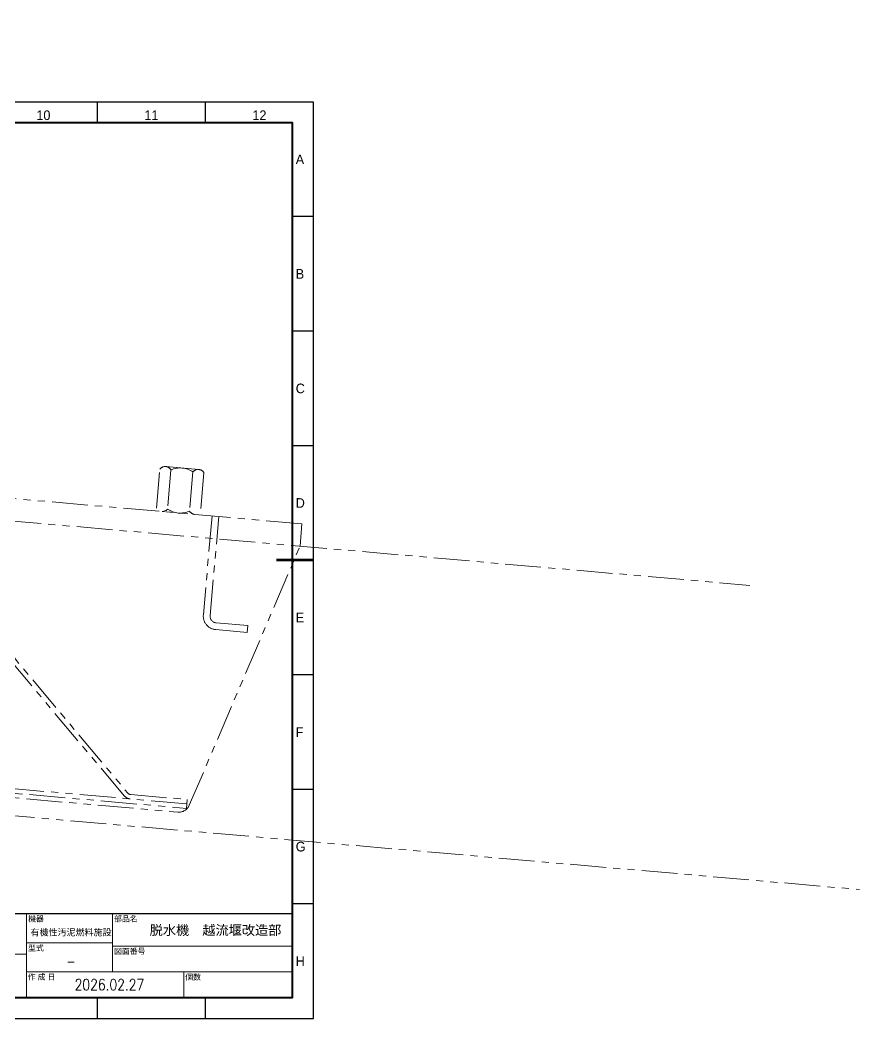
# Model space of a CAD drawing. Header units: millimetres. Extents: x 0 to 70370, y 0 to 11543.
# Drawn here: x 25982.8 to 26361.5, y 2761.2 to 3213.9 of the extents above; entities that cross this region are included whole.
import ezdxf
from ezdxf import colors
from ezdxf.entities.mleader import LeaderData, LeaderLine
from ezdxf.enums import TextEntityAlignment as Align
from ezdxf.math import Vec2, Vec3

# ---------------------------------------------------------------- set-up
doc = ezdxf.new("R2010")
doc.units = ezdxf.units.MM
doc.linetypes.add('PHANTOM2', pattern=[31.749999999999986, 15.875, -3.174999999999999, 3.174999999999999, -3.174999999999999, 3.174999999999999, -3.174999999999999])
for name, color, linetype, lineweight in [('05_仮想線', 2, 'PHANTOM2', 13), ('07_寸法線', 3, 'Continuous', 9), ('99_図枠', 7, 'Continuous', 40)]:
    doc.layers.add(name, color=color, linetype=linetype, lineweight=lineweight)
doc.styles.add('KSS_TXT', font='txt.shx', dxfattribs={"bigfont": 'extfont2.shx'})
doc.styles.get("Standard").update_dxf_attribs({"font": 'arial.ttf'})
doc.styles.add('寸法用', font='simplex.shx', dxfattribs={"width": 0.8, "bigfont": '@extfont2.shx'})
doc.styles.add('表題用', font='MS PGothic.ttf')

# ---------------------------------------------------------------- blocks, each defined once
blk = doc.blocks.new('AM_BALLOON1')
at = {"transparency": 16777216}
blk.add_circle((0, 0), 5, dxfattribs=at)
blk.add_attdef('B_NUMBER', text='', height=3, dxfattribs=at).set_placement((0, 0), align=Align.MIDDLE_CENTER)
blk = doc.blocks.new('_OPEN')
at = {"color": 0, "linetype": 'ByBlock'}
for p, q in [((-1, 0.1666666666666666), (0, 0)), ((0, 0), (-1, -0.1666666666666666)), ((0, 0), (-1, 0))]:
    blk.add_line(p, q, dxfattribs=at)

msp = doc.modelspace()

# ---------------------------------------------------------------- linework, layer by layer
at = {"layer": '05_仮想線', "transparency": 33554559}
for p, q in [((26049.46215479847, 3014.753581148245), (26047.94790665708, 2997.445645692826)), ((26059.22486283978, 3013.899454869319), (26057.71061469842, 2996.591519413894))]:
    msp.add_line(p, q, dxfattribs=at)
for points in [[(26043.06682404227, 2997.872543755537), (26044.58080077783, 3015.180644287708, -0.25104304734988), (26047.13591327837, 3016.275116356575), (26061.77997534032, 3014.993926938183, -0.2510430473462193), (26064.10621686044, 3013.472391729854), (26062.5916727712, 2996.164340834701)], [(26047.25687463426, 3016.262008112511, -0.2400986180631108), (26049.46188765953, 3014.753794995771, -0.2679126743851498), (26059.22487937767, 3013.899643898341, -0.2509909724310433), (26061.77997534032, 3014.993926938183)], [(25663.07747286859, 2959.47921393061, -0.4142135622732958), (25722.6462522041, 3009.49481678202), (25723.08048749878, 3014.475925063201), (26305.87017134023, 2963.670394278224)], [(26107.50553804815, 2990.917061817667), (25918.2285454107, 3007.476652939564), (25917.362227897, 2997.539134285267), (25817.7385118716, 2987.174843236495, 0.3369058533984695), (25813.67078477623, 2982.694731286068), (25812.52036629622, 2969.545387889511), (25831.44806556385, 2967.889428777347, -0.8898538306692039), (25832.20118236548, 2942.076453517455), (25831.73482162906, 2936.745925908219), (25849.54862462434, 2924.272566766738), (25854.42842382925, 2884.529791543013, 0.3541185725322361), (25858.9553758737, 2880.15816476958), (26052.54443470421, 2863.221316739257, 0.3241832067400442), (26057.5775144215, 2866.236374798509), (26106.64127244147, 2981.038460729811), (26107.50553804814, 2990.917061817509)], [(26045.51389251495, 2996.343391385113, 0.2400986180631108), (26047.94734103215, 2997.445715094958, 0.2679126743851498), (26057.7103047462, 2996.591243969948, 0.2509909724310433), (26060.03651293367, 2995.069821537398)], [(26067.65775012448, 2994.403291527415), (26063.82289744358, 2950.570724811378, 0.4142135623745258), (26069.27713117564, 2944.07062216634), (26083.22385694893, 2942.850441767874), (26083.48532417716, 2945.839025862149), (26069.53859840389, 2947.059206260616, -0.4142135623717947), (26066.81148153785, 2950.309257583134), (26070.64633421875, 2994.141824299171)], [(25814.25128846415, 2966.382492309742), (25816.24367786032, 2966.208180824242), (25817.6381697443, 2982.147295993713, -0.4142135623722525), (25819.80487062597, 2983.965373904402), (25844.07908588351, 2981.84165525338, -0.3564054578046439), (25845.89178094181, 2980.076872963775), (25856.71686761804, 2885.574032583396, 0.356405457804864), (25860.34225773461, 2882.044468004187), (26056.32750356718, 2864.897980774502), (26056.50181505269, 2866.890370170682), (25860.51656922011, 2884.036857400368, -0.3564054577988867), (25858.70387416182, 2885.801639689973), (25847.87878748558, 2980.304480070357, 0.3564054578028921), (25844.25339736902, 2983.834044649562), (25819.97918211148, 2985.957763300585, 0.4142135623722243), (25815.64578034812, 2982.321607479209), (25814.25128846415, 2966.382492309742)], [(25927.17081578633, 2880.213006125052), (25953.07459436741, 2877.96303560472, 0.4140307240157158), (25955.24004984795, 2879.781223781374), (25960.846453477, 2943.863335379508, -0.6681786379183985), (25967.89541004186, 2946.085862847258), (26030.31592689635, 2871.695987634454, 0.1990748400328934), (26031.67494984578, 2870.989064878544), (26056.67044944914, 2868.817986358832), (26056.50181505275, 2866.890370171346), (26031.42602761176, 2869.084217301728, -0.1989123673768177), (26028.71047281031, 2870.497845655345), (25966.36332115562, 2944.800287627882, 0.6681786379216815), (25962.83884287321, 2943.689023894012), (25957.23096821454, 2879.590723238423, -0.4142135623809817), (25952.89756645108, 2875.954567417059), (25926.99650430087, 2878.220616729193), (25927.17081578636, 2880.213006125376)]]:
    msp.add_lwpolyline(points, format="xyb", dxfattribs=at)
msp.add_lwpolyline([(25663.07744373447, 2959.478879721522), (25656.99817874411, 2889.743697994232), (26354.35335305776, 2828.950755435719)], dxfattribs=at)
at = {"layer": '99_図枠', "lineweight": 25}
for p, q in [((26016.90597475859, 3168.456206936775), (26016.90597475859, 3177.718706936776)), ((26064.73609975858, 3168.456206936775), (26064.73609975858, 3177.718706936776)), ((26112.56622475859, 3126.98461006178), (26103.30372475859, 3126.98461006178)), ((26112.56622475859, 3076.250513186778), (26103.30372475859, 3076.250513186778)), ((26112.56622475859, 3025.516416311779), (26103.30372475859, 3025.516416311779)), ((26112.56622475859, 2924.048222561778), (26103.30372475859, 2924.048222561778)), ((26112.56622475859, 2873.314125686782), (26103.30372475859, 2873.314125686782)), ((26112.56622475859, 2822.580028811779), (26103.30372475859, 2822.580028811779)), ((26016.90597475859, 2771.845931936779), (26016.90597475859, 2781.10843193678)), ((26064.73609975858, 2771.845931936779), (26064.73609975858, 2781.10843193678))]:
    msp.add_line(p, q, dxfattribs=at)
at = {"layer": '99_図枠', "lineweight": 53}
msp.add_line((26112.56622475859, 2974.782319436777), (26096.17872475859, 2974.782319436777), dxfattribs=at)
at = {"layer": '99_図枠', "lineweight": 13}
for p, q in [((25985.52531566811, 2781.10843193678), (25985.52531566811, 2818.15843193663)), ((26023.57329124681, 2818.15843193663), (26023.57329124681, 2792.508431936732)), ((25985.52531566811, 2805.33343193668), (26023.57329124681, 2805.33343193668)), ((26023.57329124681, 2803.908431936687), (26103.30372475859, 2803.908431936687)), ((25985.52531566811, 2800.345931936698), (25903.80372475939, 2800.345931936698)), ((25985.52531566811, 2792.508431936732), (26103.30372475859, 2792.508431936732)), ((26055.18478536484, 2792.508431936732), (26055.18478536484, 2781.10843193678))]:
    msp.add_line(p, q, dxfattribs=at)
at = {"layer": '99_図枠'}
msp.add_lwpolyline([(25566.3637247586, 2781.10843193678), (26103.30372475859, 2781.10843193678), (26103.30372475859, 3168.456206936775), (25566.3637247586, 3168.456206936775)], close=True, dxfattribs=at)
at = {"layer": '99_図枠', "lineweight": 25}
msp.add_lwpolyline([(25903.80372475939, 2781.10843193678), (26103.30372475859, 2781.10843193678), (26103.30372475859, 2818.15843193663), (25903.80372475939, 2818.15843193663)], close=True, dxfattribs=at)
at = {"layer": 'Defpoints'}
msp.add_lwpolyline([(25538.6047247586, 2771.845931936779), (26112.56622475859, 2771.845931936779), (26112.56622475859, 3177.718706936776), (25538.6047247586, 3177.718706936776)], close=True, dxfattribs=at)

# ---------------------------------------------------------------- texts
for tag, height, style, p in [('有機性汚泥燃料施設', 2.85, '表題用', (26005.23554790903, 2810.073290458722)), ('脱水機\u3000越流堰改造部', 4.274999999999999, '表題用', (26069.20466876001, 2811.033431936656)), ('-', 3.5625, 'KSS_TXT', (26005.22740291021, 2797.03172739125))]:
    msp.add_attdef(tag, text='', height=height, dxfattribs=dict(style=style)).set_placement(p, align=Align.MIDDLE)
at = {"style": '寸法用', "width": 0.8}
msp.add_attdef('2026.02.27', text='', height=4.9875, dxfattribs=at).set_placement((26022.24425506193, 2786.808431936754), align=Align.MIDDLE)
at = {"layer": '99_図枠', "lineweight": 13, "style": '表題用'}
for s, p in [('10', (25992.99091225857, 3168.456206936775)), ('11', (26040.82103725859, 3168.456206936775)), ('12', (26088.65116225858, 3168.456206936775))]:
    msp.add_text(s, height=4.274999999999999, dxfattribs=at).set_placement(p, align=Align.BOTTOM_CENTER)
for s, p in [('A', (26104.72872475859, 3152.351658499278)), ('B', (26104.72872475859, 3101.617561624276)), ('C', (26104.72872475859, 3050.883464749282)), ('D', (26104.72872475859, 3000.149367874274)), ('E', (26104.72872475859, 2949.415270999278)), ('F', (26104.72872475859, 2898.681174124275)), ('G', (26104.72872475859, 2847.947077249279)), ('H', (26104.72872475859, 2797.212980374277))]:
    msp.add_text(s, height=4.274999999999999, dxfattribs=at).set_placement(p, align=Align.MIDDLE_LEFT)
at = {"layer": '99_図枠', "style": '表題用'}
for s, p in [('機器', (25986.21004296337, 2815.969060337067)), ('部品名', (26024.25801854201, 2815.969060337067)), ('型式', (25986.21004296337, 2803.018113367427)), ('図面番号', (26024.25801854201, 2801.593113367429)), ('作 成 日', (25986.03619865101, 2790.22329017294)), ('個数', (26055.78300500372, 2790.153625443163))]:
    msp.add_text(s, height=2.49375, dxfattribs=at).set_placement(p, align=Align.MIDDLE_LEFT)

# ---------------------------------------------------------------- leaders
at = {"layer": '07_寸法線'}
ml = msp.add_multileader_block('Standard', dxfattribs=at)
ml.set_content('AM_BALLOON1', color=256, scale=9.374431818181815)
ml.set_attribute('B_NUMBER', '1', width=0)
ml.set_leader_properties(color=256, linetype='ByLayer', lineweight=-1)
ml.set_arrow_properties(name='OPEN')
ml.build(insert=Vec2(0, 0))
ml.multileader.update_dxf_attribs({"leader_type": 0, "has_dogleg": 0, "text_right_attachment_type": 6, "dogleg_length": 0, "arrow_head_size": 4.6875, "scale": 2.5, "block_connection_type": 1})
ctx = ml.context
ctx.base_point, ctx.scale, ctx.char_height, ctx.arrow_head_size, ctx.landing_gap_size, ctx.plane_origin = Vec3(33418.77148337808, 3166.994767548861), 2.5, 9.375, 4.6875, 4.6875, Vec3(33418.77148337808, 3166.994767548861)
ctx.right_attachment, ctx.attachment_type = 6, 1
notes = []
notes.append((ctx, [(0, (0, 0, 0), (0, 0), (1, 0), 1, [])]))
ctx.block.insert = Vec3(33418.77148337808, 3166.994767548861)
ml = msp.add_multileader_block('Standard', dxfattribs=at)
ml.set_content('AM_BALLOON1', color=256, scale=7.499545454545451)
ml.set_attribute('B_NUMBER', '1A', width=0)
ml.set_leader_properties(color=256, linetype='ByLayer', lineweight=-1)
ml.set_arrow_properties(name='OPEN')
ml.build(insert=Vec2(0, 0))
ml.multileader.update_dxf_attribs({"leader_type": 0, "has_dogleg": 0, "text_right_attachment_type": 6, "dogleg_length": 0, "arrow_head_size": 3.75, "scale": 2.5, "block_connection_type": 1})
ctx = ml.context
ctx.base_point, ctx.scale, ctx.char_height, ctx.arrow_head_size, ctx.landing_gap_size, ctx.plane_origin = Vec3(35324.79509369504, 3132.321985824334), 2.5, 7.5, 3.75, 3.75, Vec3(35324.79509369504, 3132.321985824334)
ctx.right_attachment, ctx.attachment_type = 6, 1
notes.append((ctx, [(0, (0, 0, 0), (0, 0), (1, 0), 1, [])]))
ctx.block.insert = Vec3(35324.79509369504, 3132.321985824334)
for ctx, leaders in notes:
    for number, flags, end, landing, length, lines in leaders:
        leader = LeaderData()
        leader.index, (leader.has_last_leader_line, leader.has_dogleg_vector, leader.attachment_direction) = number, flags
        leader.last_leader_point, leader.dogleg_vector, leader.dogleg_length = Vec3(end), Vec3(landing), length
        for number, points, colour, breaks in lines:
            line = LeaderLine()
            line.index, line.vertices, line.color, line.breaks = number, Vec3.list(points), colors.encode_raw_color(colour), breaks
            leader.lines.append(line)
        ctx.leaders.append(leader)

doc.saveas('drawing.dxf')
